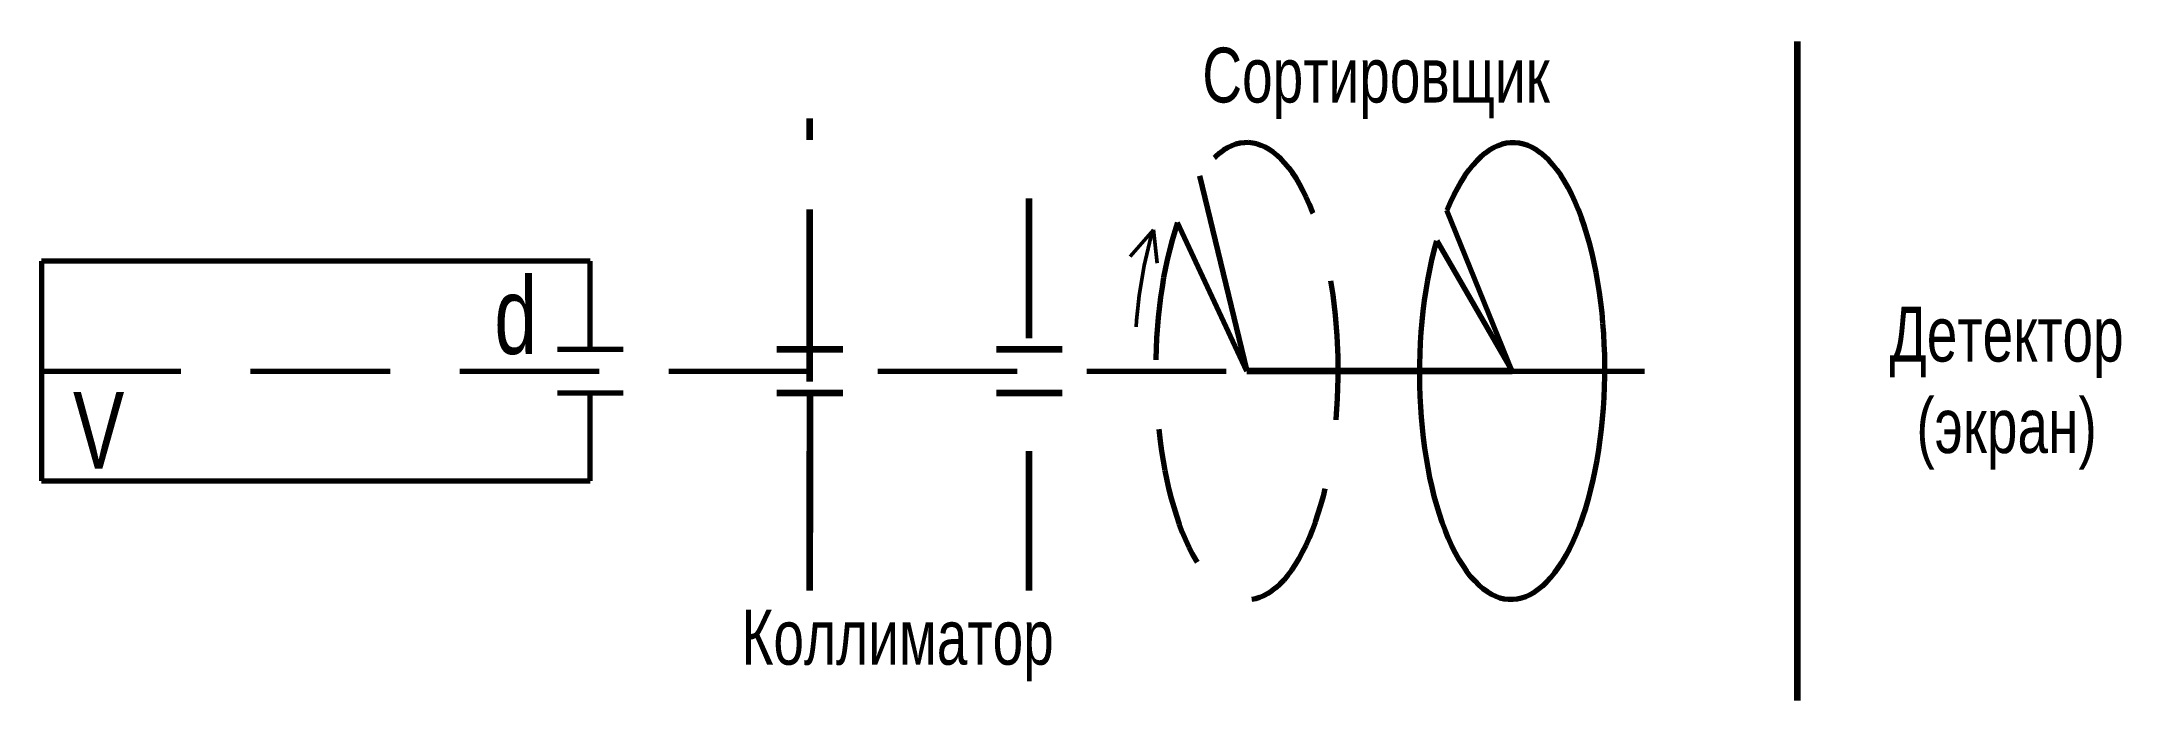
# Model space of a CAD drawing. Header units: millimetres. Extents: x 10 to 200, y 10 to 70.
import ezdxf

# ---------------------------------------------------------------- set-up
doc = ezdxf.new("R2010")
doc.units = ezdxf.units.MM
doc.linetypes.add('DASHED', pattern=[19.05, 12.7, -6.35])
doc.layers.get('0').update_dxf_attribs({"linetype": 'CONTINUOUS', "lineweight": 0})
doc.styles.get("Standard").update_dxf_attribs({"font": 'txt', "width": 0.75})

msp = doc.modelspace()

# ---------------------------------------------------------------- linework, layer by layer
at = {"linetype": 'CONTINUOUS', "lineweight": 211}
for p, q in [((170, 10), (170, 70)), ((144, 40), (119.84, 40))]:
    msp.add_line(p, q, dxfattribs=at)
at = {"linetype": 'DASHED', "lineweight": 140}
for p, q in [((80, 42), (80, 63)), ((100, 43), (100, 60)), ((77, 42), (83, 42)), ((80, 20), (80, 42)), ((97, 42), (103, 42)), ((77, 38), (83, 38)), ((80, 38), (80, 20)), ((97, 38), (103, 38)), ((100, 20), (100, 38))]:
    msp.add_line(p, q, dxfattribs=at)
at = {"linetype": 'CONTINUOUS', "lineweight": 70}
for p, q in [((115.52, 57.78), (119.84, 40)), ((119.84, 40), (113.52, 53.52)), ((144, 40), (138.06, 54.64)), ((137.13, 51.86), (144, 40)), ((119.84, 40), (144, 40))]:
    msp.add_line(p, q, dxfattribs=at)
at = {"linetype": 'CONTINUOUS', "lineweight": 50}
for p, q in [((109.21, 50.44), (111.31, 52.85)), ((111.31, 52.85), (111.67, 49.81))]:
    msp.add_line(p, q, dxfattribs=at)
at = {"lineweight": 70}
for p, q in [((60, 50), (10, 50)), ((10, 50), (10, 30)), ((60, 42), (60, 50)), ((57, 42), (63, 42)), ((57, 38), (63, 38)), ((60, 30), (60, 38)), ((10, 30), (60, 30))]:
    msp.add_line(p, q, dxfattribs=at)
at = {"linetype": 'DASHED', "lineweight": 70}
msp.add_line((10, 40), (160, 40), dxfattribs=at)
msp.add_ellipse((119.84, 40), major_axis=(0, 20.8), ratio=0.4, start_param=0.863086, end_param=0.545899, dxfattribs=at)
at = {"linetype": 'CONTINUOUS', "lineweight": 70}
msp.add_ellipse((144, 40), major_axis=(0.11, 20.8), ratio=0.406178, start_param=0.966783, end_param=0.792212, dxfattribs=at)
at = {"linetype": 'CONTINUOUS', "lineweight": 50}
msp.add_ellipse((119.68, 40.16), major_axis=(-0.16, 22.56), ratio=0.446283, start_param=0.979538, end_param=1.396189, dxfattribs=at)

# ---------------------------------------------------------------- texts
at = {"linetype": 'CONTINUOUS', "lineweight": 50, "width": 100, "attachment_point": 5}
for s, insert, char_height in [('Сортировщик', (131.6, 66.2), 5), ('d', (53.2, 45), 7), ('Детектор\\P(экран)', (189.06, 38.44), 5), ('V', (15.2, 34.6), 7), ('Коллиматор', (88, 15), 5)]:
    msp.add_mtext(s, dxfattribs=dict(at, insert=insert, char_height=char_height))

doc.saveas('drawing.dxf')
